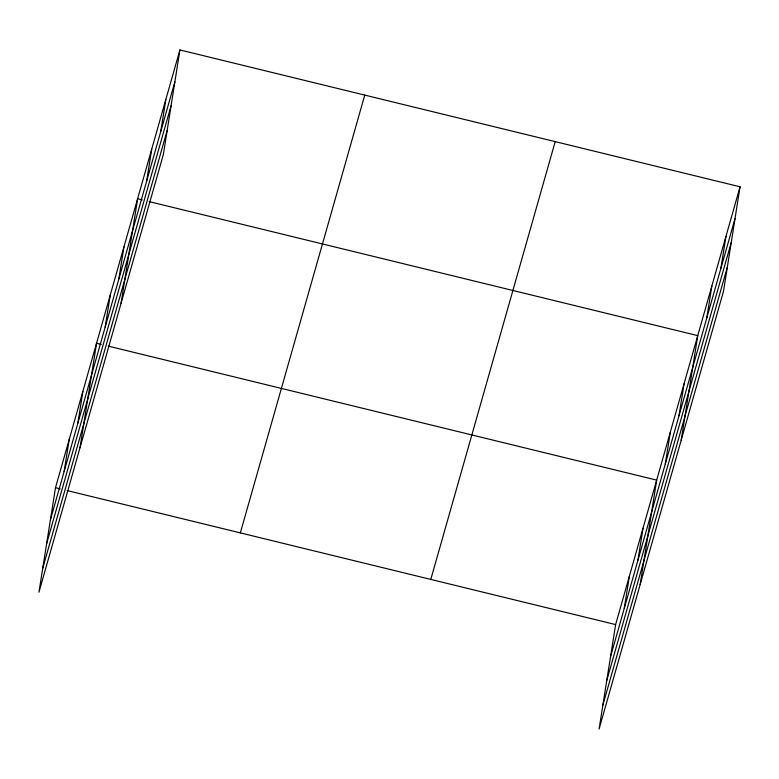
<?xml version="1.0" encoding="UTF-8"?>
<svg xmlns="http://www.w3.org/2000/svg" width="779" height="779" viewBox="0 0 779 779"><rect width="100%" height="100%" fill="white"/><g stroke="black" fill="none" stroke-linecap="round" stroke-linejoin="round"><path stroke-width="1.17" d="M179.92 49.934L55.494 487.722L38.95 592.206L163.376 154.417L179.92 49.934L740.05 186.794L723.506 291.278L599.08 729.066L615.624 624.583L740.05 186.794M64.121 471.529L69.185 439.57M77.812 423.367L82.876 391.409M80.013 447.74L96.557 343.257L101.212 344.386M105.184 327.053L110.248 295.095M118.866 278.892L123.929 246.943M121.066 303.265L137.62 198.781L142.265 199.921M146.656 181.118L151.72 149.169M160.756 131.505L165.82 99.546M624.252 608.389L629.315 576.431M637.943 560.228L642.996 528.269M640.143 584.601L656.687 480.117L108.184 346.09M665.315 463.914L670.378 431.956M678.996 415.752L684.059 383.794M681.197 440.125L697.75 335.642L149.247 201.625M706.787 317.978L711.85 286.02M720.887 268.365L725.95 236.407M50.44 519.681L174.856 81.892M46.643 543.615L171.068 105.817M42.738 568.281L167.164 130.482M240.341 532.894L364.767 95.096M430.787 579.42L555.203 141.622M610.57 656.541L734.986 218.743M606.773 680.476L731.199 242.678M602.868 705.131L727.294 267.343M55.494 487.722L60.149 488.861M67.121 490.566L615.624 624.583"/></g></svg>
